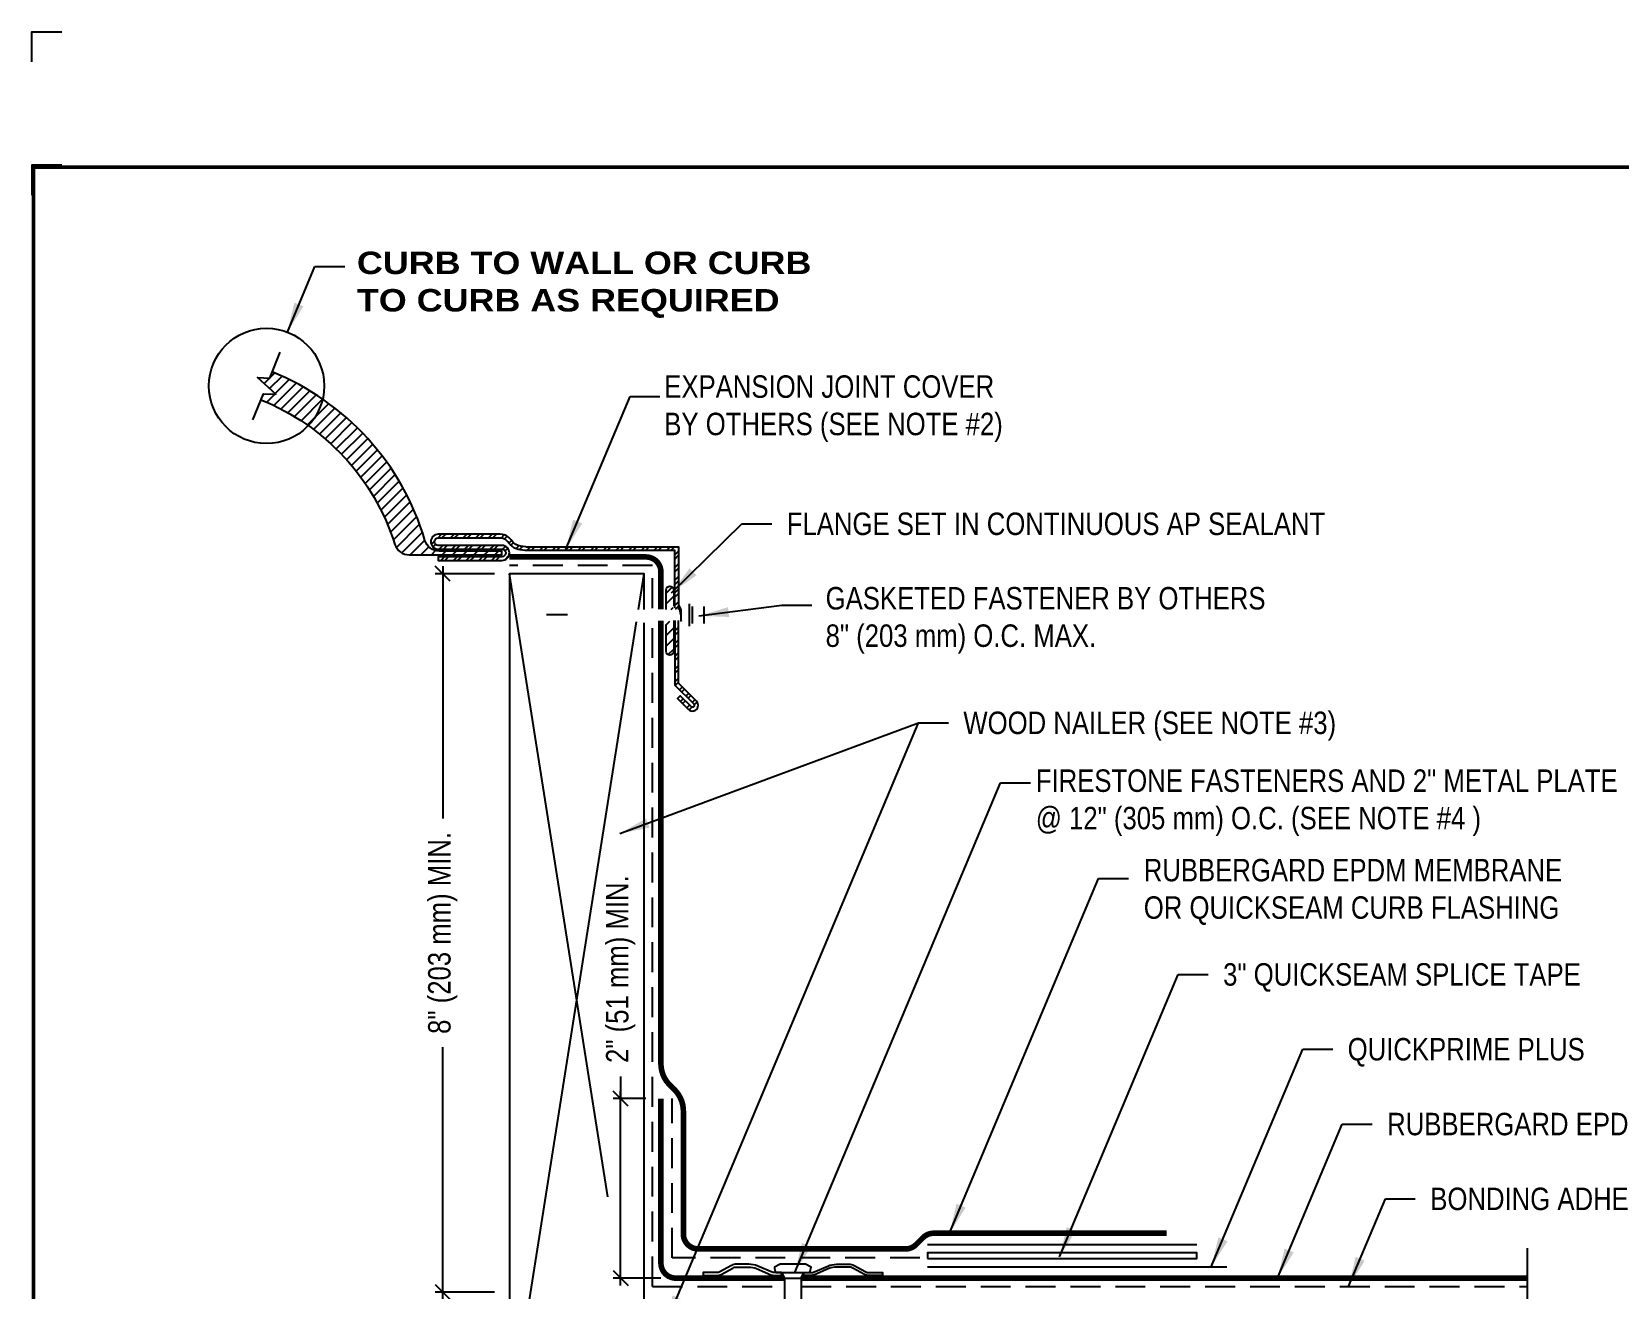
# Model space of a CAD drawing. Header units: inches. Extents: x 299.4 to 319.5, y -1.8 to 14.9.
# Drawn here: x 299.45 to 312.71, y 4.43 to 14.94 of the extents above; entities that cross this region are included whole.
import ezdxf
from ezdxf.enums import TextEntityAlignment as Align

# ---------------------------------------------------------------- set-up
doc = ezdxf.new("R2010")
doc.units = ezdxf.units.IN
doc.header["$MEASUREMENT"] = 0
doc.linetypes.add('HIDDEN', pattern=[0.375, 0.25, -0.125])
doc.layers.get('0').update_dxf_attribs({"linetype": 'CONTINUOUS'})
doc.layers.get('DEFPOINTS').update_dxf_attribs({"linetype": 'CONTINUOUS'})
for name, color, linetype in [('FSBP-ACCESSORY-FIRESTONE', 7, 'CONTINUOUS'), ('FSBP-ACCESSORY-OTHER', 7, 'CONTINUOUS'), ('FSBP-ADHESIVE', 1, 'HIDDEN'), ('FSBP-ANNO-NOTE', 7, 'CONTINUOUS'), ('FSBP-INSULATION', 7, 'CONTINUOUS'), ('FSBP-MEMBRANE', 7, 'CONTINUOUS'), ('FSBP-SEALANTS', 1, 'CONTINUOUS'), ('FSBP-TTLB-BORDER', 7, 'CONTINUOUS'), ('FSBP-TTLB-TEXT', 7, 'CONTINUOUS'), ('FSBP-WOOD', 7, 'CONTINUOUS')]:
    doc.layers.add(name, color=color, linetype=linetype)
doc.styles.add('FSBP_ARIAL', font='arial.ttf')
doc.styles.add('FSBP_ARIAL_BOLD', font='')
doc.styles.add('FSBP_ARIAL_NAR', font='ARIALN.TTF')
doc.styles.get('FSBP_ARIAL_BOLD').set_extended_font_data('Arial Black')
doc.linetypes.add('ZIGZAG', pattern='A,0.0001,-0.2,[131,ltypeshp.shx,S=0.2,R=0,X=-0.2,Y=0],-0.4,[131,ltypeshp.shx,S=0.2,R=180,X=0.2,Y=0],-0.2', length=0.8001)
doc.dimstyles.new('FSBP-DIM', dxfattribs={"dimtxt": 0.1875, "dimasz": 0.125, "dimexe": 0.0625, "dimexo": 0.125, "dimgap": 0.125, "dimtad": 0, "dimdec": 0, "dimzin": 1, "dimdsep": 46, "dimlunit": 4, "dimtxsty": 'FSBP_ARIAL_NAR', "dimblk": 'OBLIQUE', "dimcen": 0.09375, "dimdle": 0.0625, "dimclrd": 256, "dimclre": 256, "dimclrt": 256, "dimadec": 0, "dimazin": 0, "dimtfac": 1, "dimtdec": 0, "dimtmove": 1, "dimatfit": 3, "dimfxl": 1, "dimtolj": 1, "dimtzin": 0, "dimlwd": -1, "dimlwe": -1, "dimarcsym": 0})
doc.dimstyles.new('FSBP-LEADER', dxfattribs={"dimtxt": 0.1875, "dimasz": 0.25, "dimexe": 0.0625, "dimexo": 0.125, "dimgap": 0.125, "dimtad": 0, "dimtih": 1, "dimtoh": 1, "dimdec": 4, "dimzin": 0, "dimdsep": 46, "dimlunit": 4, "dimtxsty": 'FSBP_ARIAL_NAR', "dimcen": 0.09375, "dimclrd": 256, "dimclre": 256, "dimclrt": 256, "dimadec": 0, "dimazin": 0, "dimtfac": 1, "dimtdec": 4, "dimtofl": 0, "dimtmove": 0, "dimatfit": 3, "dimfxl": 1, "dimtolj": 1, "dimtzin": 0, "dimlwd": -1, "dimlwe": -1, "dimarcsym": 0})

# ---------------------------------------------------------------- blocks, each defined once
blk = doc.blocks.new('_OBLIQUE')
at = {"color": 0, "linetype": 'ByBlock'}
blk.add_line((-0.5, -0.5), (0.5, 0.5), dxfattribs=at)
blk = doc.blocks.new('*D7')
at = {"layer": 'DEFPOINTS', "color": 0, "transparency": 16777216}
for p in [(303.4379540563916, 10.4105981561755), (302.8805065938412, 4.410598156175553), (303.4379540563916, 4.410598156175553)]:
    blk.add_point(p, dxfattribs=at)
at = {"layer": 'FSBP-ANNO-NOTE', "transparency": 16777216}
for p, q in [((303.3129540563916, 10.4105981561755), (302.8180065938412, 10.4105981561755)), ((302.8805065938412, 10.4730981561755), (302.8805065938412, 8.365854806925865)), ((302.8805065938412, 4.348098156175553), (302.8805065938412, 6.455341505425183)), ((303.3129540563916, 4.410598156175553), (302.8180065938412, 4.410598156175553))]:
    blk.add_line(p, q, dxfattribs=at)
at = {"layer": 'FSBP-ANNO-NOTE', "transparency": 16777216, "xscale": 0.125, "yscale": 0.125, "zscale": 0.125}
for p, rotation in [((302.8805065938412, 10.4105981561755), 90), ((302.8805065938412, 4.410598156175553), 270)]:
    blk.add_blockref('_OBLIQUE', p, dxfattribs=dict(at, rotation=rotation))
at = {"layer": 'FSBP-ANNO-NOTE', "transparency": 16777216, "insert": (302.8805065938412, 7.410598156175573), "char_height": 0.1875, "attachment_point": 5, "rotation": 90, "style": 'FSBP_ARIAL_NAR'}
blk.add_mtext('\\A1;8" (203 mm) MIN.', dxfattribs=at)
blk = doc.blocks.new('*D8')
at = {"layer": 'DEFPOINTS', "color": 0, "transparency": 16777216}
for p in [(304.3669672142864, 6.026848156175532), (304.7035790563916, 6.026848156175532), (304.8285790563916, 4.526848156175532)]:
    blk.add_point(p, dxfattribs=at)
at = {"layer": 'FSBP-ANNO-NOTE', "transparency": 16777216}
for p, q in [((304.3669672142864, 6.211577010200083), (304.3669672142864, 6.026848156175532)), ((304.5785790563916, 6.026848156175532), (304.3044672142864, 6.026848156175532)), ((304.3669672142864, 4.464348156175532), (304.3669672142864, 6.089348156175532)), ((304.7035790563916, 4.526848156175532), (304.3044672142864, 4.526848156175532))]:
    blk.add_line(p, q, dxfattribs=at)
at = {"layer": 'FSBP-ANNO-NOTE', "transparency": 16777216, "xscale": 0.125, "yscale": 0.125, "zscale": 0.125}
for p, rotation in [((304.3669672142864, 6.026848156175532), 90), ((304.3669672142864, 4.526848156175532), 270)]:
    blk.add_blockref('_OBLIQUE', p, dxfattribs=dict(at, rotation=rotation))
at = {"layer": 'FSBP-ANNO-NOTE', "transparency": 16777216, "insert": (304.3669672142864, 7.108383797376121), "char_height": 0.1875, "attachment_point": 5, "rotation": 90, "style": 'FSBP_ARIAL_NAR'}
blk.add_mtext('\\A1;2" (51 mm) MIN.', dxfattribs=at)
blk = doc.blocks.new('TTLB-EPDM_2')
at = {"layer": 'DEFPOINTS', "linetype": 'Continuous', "ltscale": 1.75}
blk.add_lwpolyline([(-0.015625, 13.88083333333333), (-0.015625, 14.13083333333333), (0.234375, 14.13083333333333)], dxfattribs=at)
at = {"layer": 'DEFPOINTS', "color": 1}
blk.add_lwpolyline([(0.234375, 13.015625), (-0.015625, 13.015625), (-0.015625, 12.765625)], dxfattribs=at)
at = {"layer": 'FSBP-TTLB-BORDER', "const_width": 0.03125}
blk.add_lwpolyline([(20, 0), (20, 13), (0, 13), (0, 0)], dxfattribs=at)
at = {"layer": 'FSBP-TTLB-TEXT'}
for tag, height, style, p in [('MAXIMUM_WARRANTY', 0.1875, 'FSBP_ARIAL_BOLD', (18.03987100774941, 0.2240244307510579)), ('ACCPT_SYSTEMS', 0.21875, 'FSBP_ARIAL', (12.49438170418193, -1.23218745252656))]:
    blk.add_attdef(tag, text='', height=height, dxfattribs=dict(at, style=style)).set_placement(p, align=Align.MIDDLE_LEFT)
for tag, height, style, p in [('DETAIL_DESCP_LINE_1', 0.21875, 'FSBP_ARIAL_BOLD', (10.33118450231211, -0.2831249841755152)), ('DETAIL_DESCP_LINE_2', 0.21875, 'FSBP_ARIAL_BOLD', (10.33118450231211, -0.6812499208775904)), ('ISSUE_REV_DATE', 0.21875, 'FSBP_ARIAL', (16.84069633627263, -0.7282559425942452)), ('DETAIL_NUMBER', 0.4375, 'FSBP_ARIAL', (18.91941590748775, -0.8931630692489421))]:
    blk.add_attdef(tag, text='', height=height, dxfattribs=dict(at, style=style)).set_placement(p, align=Align.MIDDLE_CENTER)
blk = doc.blocks.new('FSBP_AG_FASTENER')
at = {"layer": 'FSBP-ACCESSORY-FIRESTONE'}
for points in [[(-0.25, -0.09375), (-0.25, 0.09375)], [(-0.125, 0.09375), (-0.125, -0.09375)], [(-0.09375, 0.125), (-0.09375, -0.125)], [(0.004680429791221741, 0.06249999999999289), (0, 0.07107394473515427)], [(0, 0.06249999999999289), (-2.842170943040401e-14, -0.0625), (0.02558858882824211, -0.109375), (0.03125, -0.0625)], [(2.842170943040401e-14, 0.01100984546043549), (0.02558858882824211, -0.109375)], [(1.267965214895611, 2.131628207280301e-14), (1.5, 0)]]:
    blk.add_lwpolyline(points, dxfattribs=at)
blk = doc.blocks.new('FSBP_AP_FASTENER_02')
at = {"layer": 'FSBP-ACCESSORY-FIRESTONE'}
for p, q in [((-0.125, 0), (-0.09375, -0.0625)), ((0.09375, -0.0625), (0.125, 0)), ((-0.09375, -0.0625), (-0.09375, -0.3125)), ((-0.09375, -0.0625), (0.09375, -0.0625)), ((0.09375, -0.0625), (0.09375, -0.3125)), ((-0.09375, -0.3125), (-0.0703125, -0.3325892857142776)), ((0.0703125, -0.3440672670172376), (0.0703125, -0.3756345340344751)), ((-0.0703125, -0.3641565527315151), (-0.0703125, -0.3957238197487527)), ((-0.0703125, -0.4272910867660471), (-0.0703125, -0.4588583537832847)), ((-0.0703125, -0.4904256208005222), (-0.0703125, -0.5219928878178166)), ((0.0703125, -0.4072018010517695), (0.0703125, -0.4387690680690071)), ((0.0703125, -0.4703363350862446), (0.0703125, -0.501903602103539)), ((-0.0703125, -0.5535601548350542), (-0.0703125, -0.5851274218523486)), ((-0.0703125, -0.6166946888695861), (-0.0703125, -0.6482619558868237)), ((-0.0703125, -0.6798292229041181), (-0.0703125, -0.7113964899213556)), ((0.0703125, -0.5334708691207766), (0.0703125, -0.5650381361380141)), ((0.0703125, -0.5966054031553085), (0.0703125, -0.6281726701725461)), ((0.0703125, -0.6597399371897836), (0.0703125, -0.691307204207078)), ((-0.0703125, -0.7429637569385932), (-0.0703125, -0.7745310239558876)), ((-0.0703125, -0.8060982909731251), (-0.0703125, -0.8376655579903627)), ((-0.0703125, -0.8692328250076571), (-0.0703125, -0.9008000920248946)), ((0.0703125, -0.7228744712243156), (0.0703125, -0.7544417382415531)), ((0.0703125, -0.7860090052588475), (0.0703125, -0.8175762722760851)), ((0.0703125, -0.8491435392933226), (0.0703125, -0.880710806310617)), ((-0.0703125, -0.9323673590421322), (-0.0703125, -0.9639346260594266)), ((-0.0703125, -0.9955018930766641), (-0.0703125, -1.027069160093902)), ((-0.0703125, -1.058636427111196), (-0.0703125, -1.090203694128434)), ((0.0703125, -0.9122780733278546), (0.0703125, -0.943845340345149)), ((0.0703125, -0.9754126073623866), (0.0703125, -1.006979874379624)), ((0.0703125, -1.038547141396919), (0.0703125, -1.070114408414156)), ((-0.0703125, -1.121770961145671), (-0.0703125, -1.153338228162966)), ((-0.0703125, -1.184905495180203), (-0.0703125, -1.216472762197441)), ((0.0703125, -1.101681675431394), (0.0703125, -1.133248942448688)), ((0.0703125, -1.164816209465926), (0.0703125, -1.196383476483163)), ((0.0703125, -1.227950743500458), (0.0703125, -1.259518010517695)), ((-0.0703125, -1.248040029214735), (-0.0703125, -1.279607296231973)), ((-0.0703125, -1.31117456324921), (-0.0703125, -1.342741830266505)), ((-0.0625, -1.498492581068092), (-0.0625, -1.35740939234654)), ((0, -1.545367581068092), (0.02460623630037162, -1.344965644303613)), ((0.0625, -1.498492581068092), (0.0625, -1.339552249489429)), ((0.0703125, -1.291085277534933), (0.0703125, -1.322652544552227)), ((0, -1.545367581068092), (-0.06250000000002842, -1.498492581068092)), ((0.0625, -1.498492581068092), (0, -1.545367581068092))]:
    blk.add_line(p, q, dxfattribs=at)
blk.add_lwpolyline([(0.1875, 0, 0.1250000000000271), (0.203125, 0.0625), (0.140625, 0.09375), (-0.140625, 0.09375), (-0.203125, 0.0625, 0.1250000000000271), (-0.1875, 0)], format="xyb", close=True, dxfattribs=at)
for points in [[(-0.109375, -0.3539532763657576), (-0.0703125, -0.3325892857142776), (0.0703125, -0.3125), (0.109375, -0.3227032763657576), (0.0703125, -0.3440672670172376), (-0.0703125, -0.3641565527315151)], [(-0.109375, -0.4170878104002895), (-0.0703125, -0.3957238197487527), (0.0703125, -0.3756345340344751), (0.109375, -0.3858378104002895), (0.0703125, -0.4072018010517695), (-0.0703125, -0.4272910867660471)], [(-0.109375, -0.4802223444347646), (-0.0703125, -0.4588583537832847), (0.0703125, -0.4387690680690071), (0.109375, -0.4489723444347646), (0.0703125, -0.4703363350862446), (-0.0703125, -0.4904256208005222)], [(-0.109375, -0.5433568784692966), (-0.0703125, -0.5219928878178166), (0.0703125, -0.501903602103539), (0.109375, -0.5121068784692966), (0.0703125, -0.5334708691207766), (-0.0703125, -0.5535601548350542)], [(-0.109375, -0.6064914125038285), (-0.0703125, -0.5851274218523486), (0.0703125, -0.5650381361380141), (0.109375, -0.5752414125038285), (0.0703125, -0.5966054031553085), (-0.0703125, -0.6166946888695861)], [(-0.109375, -0.6696259465383037), (-0.0703125, -0.6482619558868237), (0.0703125, -0.6281726701725461), (0.109375, -0.6383759465383037), (0.0703125, -0.6597399371897836), (-0.0703125, -0.6798292229041181)], [(-0.109375, -0.7327604805728356), (-0.0703125, -0.7113964899213556), (0.0703125, -0.691307204207078), (0.109375, -0.7015104805728356), (0.0703125, -0.7228744712243156), (-0.0703125, -0.7429637569385932)], [(-0.109375, -0.7958950146073676), (-0.0703125, -0.7745310239558876), (0.0703125, -0.7544417382415531), (0.109375, -0.7646450146073676), (0.0703125, -0.7860090052588475), (-0.0703125, -0.8060982909731251)], [(-0.109375, -0.8590295486418427), (-0.0703125, -0.8376655579903627), (0.0703125, -0.8175762722760851), (0.109375, -0.8277795486418427), (0.0703125, -0.8491435392933226), (-0.0703125, -0.8692328250076571)], [(-0.109375, -0.9221640826763746), (-0.0703125, -0.9008000920248946), (0.0703125, -0.880710806310617), (0.109375, -0.8909140826763746), (0.0703125, -0.9122780733278546), (-0.0703125, -0.9323673590421322)], [(-0.109375, -0.9852986167109066), (-0.0703125, -0.9639346260594266), (0.0703125, -0.943845340345149), (0.109375, -0.9540486167109066), (0.0703125, -0.9754126073623866), (-0.0703125, -0.9955018930766641)], [(-0.109375, -1.048433150745382), (-0.0703125, -1.027069160093902), (0.0703125, -1.006979874379624), (0.109375, -1.017183150745382), (0.0703125, -1.038547141396919), (-0.0703125, -1.058636427111196)], [(-0.109375, -1.111567684779914), (-0.0703125, -1.090203694128434), (0.0703125, -1.070114408414156), (0.109375, -1.080317684779914), (0.0703125, -1.101681675431394), (-0.0703125, -1.121770961145671)], [(-0.109375, -1.174702218814446), (-0.0703125, -1.153338228162966), (0.0703125, -1.133248942448688), (0.109375, -1.143452218814446), (0.0703125, -1.164816209465926), (-0.0703125, -1.184905495180203)], [(-0.109375, -1.237836752848978), (-0.0703125, -1.216472762197441), (0.0703125, -1.196383476483163), (0.109375, -1.206586752848978), (0.0703125, -1.227950743500458), (-0.0703125, -1.248040029214735)], [(-0.099609375, -1.29957619759773), (-0.0703125, -1.279607296231973), (0.0703125, -1.259518010517695), (0.099609375, -1.271116376169175), (0.0703125, -1.291085277534933), (-0.0703125, -1.31117456324921)], [(-0.0849609375, -1.352726280949355), (-0.0703125, -1.342741830266505), (0.0703125, -1.322652544552227), (0.0849609375, -1.328451727377967), (0.0703125, -1.338436178060817), (-0.0703125, -1.358525463775095)]]:
    blk.add_lwpolyline(points, close=True, dxfattribs=at)
blk.add_lwpolyline([(-0.09375, -0.3125), (0.09375, -0.3125)], dxfattribs=at)
blk = doc.blocks.new('FSBP_AP_FASTENER_W_2inPLATE_2')
blk.add_line((-0.125, 0.03125), (0.125, 0.03125))
at = {"layer": 'FSBP-ACCESSORY-FIRESTONE'}
for p, q in [((-0.125, 0), (-0.109375, 0)), ((0.125, 0), (0.109375, 0))]:
    blk.add_line(p, q, dxfattribs=at)
for points in [[(-1, 0), (-0.8440621258972669, 0, 0.125489241710454), (-0.7991697386460146, 0.01144729003925704), (-0.6692681354566616, 0.08230270996074296, -0.1254892417105026), (-0.6243757482053525, 0.09375), (-0.4888144254886129, 0.09375, -0.1015700823222099), (-0.4026445789244235, 0.07606297531646078), (-0.24285132786963, 0.007580153435810644, 0.1015700823222143), (-0.2059213936278184, 0), (-0.125, 0), (-0.125, 0.03125), (-0.2059213936278184, 0.03125, -0.1015700823222341), (-0.230541349789064, 0.03630343562389271), (-0.3903346008438575, 0.1047862575045144, 0.1015700823222067), (-0.4888144254886129, 0.125), (-0.6243757482053525, 0.125, 0.1254892417105185), (-0.6842322645404693, 0.109736946614305), (-0.8141338677297654, 0.0388815266928475, -0.1254892417104541), (-0.8440621258972669, 0.03125), (-1, 0.03125)], [(1, 0), (0.8440621258972669, 0, -0.125489241710454), (0.7991697386460146, 0.01144729003925704), (0.6692681354566616, 0.08230270996074296, 0.1254892417105026), (0.6243757482053525, 0.09375), (0.4888144254886129, 0.09375, 0.1015700823222099), (0.4026445789244235, 0.07606297531646078), (0.24285132786963, 0.007580153435810644, -0.1015700823222143), (0.2059213936278184, 0), (0.125, 0), (0.125, 0.03125), (0.2059213936278184, 0.03125, 0.1015700823222341), (0.230541349789064, 0.03630343562389271), (0.3903346008438575, 0.1047862575045144, -0.1015700823222067), (0.4888144254886129, 0.125), (0.6243757482053525, 0.125, -0.1254892417105185), (0.6842322645404693, 0.109736946614305), (0.8141338677297654, 0.0388815266928475, 0.1254892417104541), (0.8440621258972669, 0.03125), (1, 0.03125)]]:
    blk.add_lwpolyline(points, format="xyb", close=True, dxfattribs=at)
blk.add_blockref('FSBP_AP_FASTENER_02', (0, 0.03125), dxfattribs=at)

msp = doc.modelspace()

# ---------------------------------------------------------------- hatches: boundary and pattern name
at = {"layer": 'FSBP-ACCESSORY-OTHER'}
h = msp.add_hatch(dxfattribs=at)
h.set_pattern_fill('ANSI31', color=256, scale=0.5, style=0)
h.set_pattern_definition([(45, (65.01598125856776, -52.89935518987129), (-0.04419417382415922, 0.04419417382415922), [])])
h.paths.add_polyline_path([(301.4551996781768, 12.09628753990143), (301.4347774080343, 12.04555635089044), (301.3320455796263, 12.0490139818574), (301.4849948275041, 11.91164709103795), (301.3822629990962, 11.91510472200494), (301.3618407289536, 11.86437353299388, -0.2240754030231031), (302.4809755697062, 10.6563436549402, 0.3270796573580123), (302.6001556775277, 10.56904116015849), (303.3754540563916, 10.56904116015895), (303.3754540563915, 10.60029116015892), (302.8519944654024, 10.60029116015886, -0.3326317592822386), (302.7320832651376, 10.68998812840769, 0.2293400466251189)])
h = msp.add_hatch(dxfattribs=at)
h.set_pattern_fill('ANSI32', color=256, scale=0.2, style=0)
h.set_pattern_definition([(45, (68.15240708353298, 91.14527767420374), (-0.05303300858899106, 0.05303300858899107), []), (45, (68.18776242253298, 91.14527767420374), (-0.05303300858899106, 0.05303300858899107), [])])
h.paths.add_polyline_path([(304.8508491444002, 10.01955318904473), (304.8464203257686, 10.01955318904473), (304.8421742673898, 9.984396939044686), (304.8229828257687, 10.01955318904473), (304.8200589683828, 10.01955318904473), (304.8200589683829, 9.481140568166694), (304.978145231367, 9.323054305182495, -1), (304.9560481444549, 9.300957218270455), (304.864943676173, 9.392061686552367), (304.8421560552949, 9.369274065674347), (304.9332605235768, 9.278169597392406, 1), (305.0009328522451, 9.3458419260606), (304.8508491444002, 9.495925633905415)])
edge = h.paths.add_edge_path()
edge.add_line((304.8508491444002, 10.63693074418407), (303.5743842424842, 10.63693074418406))
edge.add_spline(control_points=[(303.5743842424841, 10.63693074418407), (303.5443968968147, 10.63886267861683), (303.4760360448869, 10.64326682579102), (303.4295798636035, 10.73832926300173), (303.3672448909028, 10.74019811913492), (303.343294910571, 10.74091616015897)], knot_values=[0, 0, 0, 0, 0.08545389249289112, 0.1948055341662357, 0.263034534764969, 0.263034534764969, 0.263034534764969, 0.263034534764969], degree=3, periodic=0)
edge.add_line((303.3432949105717, 10.74091616015895), (302.8432949105709, 10.74091616015895))
edge.add_arc((302.8432949105709, 10.67841616015895), 0.0625, 90, 270)
edge.add_line((302.8432949105709, 10.61591616015895), (303.3754540563914, 10.61591616015895))
edge.add_arc((303.3754540563914, 10.58466616015895), 0.03125, -90, 90, ccw=False)
edge.add_line((303.3754540563914, 10.55341616015895), (302.8432949105709, 10.55341616015896))
edge.add_line((302.8432949105709, 10.55341616015896), (302.843294910571, 10.52216616015896))
edge.add_line((302.843294910571, 10.52216616015896), (303.3754540563914, 10.52216616015895))
edge.add_arc((303.3754540563914, 10.58466616015893), 0.06249999999998579, 270, 450)
edge.add_line((303.3754540563914, 10.64716616015892), (302.8432949105709, 10.64716616015895))
edge.add_arc((302.8432949105709, 10.67841616015895), 0.03125, 90, 270, ccw=False)
edge.add_line((302.8432949105709, 10.70966616015895), (303.3428265159907, 10.70966616015895))
edge.add_spline(control_points=[(303.3428264268113, 10.70966616015896), (303.342670600553, 10.7096708355285), (303.3425146009629, 10.7096755131046), (303.3423584294587, 10.70968019526072)], knot_values=[0.2625896314493308, 0.2625896314493308, 0.2625896314493308, 0.2625896314493308, 0.263034534764983, 0.263034534764983, 0.263034534764983, 0.263034534764983], degree=3, periodic=0)
edge.add_spline(control_points=[(303.3428264268113, 10.70966616015896), (303.3457665153261, 10.70957794652642), (303.3486448991583, 10.70949051841038), (303.3720564062189, 10.7086349699305), (303.3876166057868, 10.70656442242486), (303.4071541376238, 10.6958112892942), (303.4193804048134, 10.6823014274253), (303.4485916103761, 10.64918009133532), (303.4689020750052, 10.62917407545382), (303.5183048335165, 10.60936713726801), (303.5433933106983, 10.60757444286841), (303.5661256764872, 10.6061405681755)], knot_values=[0.005875188732929193, 0.005875188732929193, 0.005875188732929193, 0.005875188732929193, 0.0142695065051292, 0.0142695065051292, 0.075883273659899, 0.075883273659899, 0.1374970408146688, 0.1374970408146688, 0.1991108079694386, 0.1991108079694386, 0.2625896314493308, 0.2625896314493308, 0.2625896314493308, 0.2625896314493308], degree=3, periodic=0)
edge.add_line((303.566125676528, 10.6061405681728), (304.8200589683829, 10.60614056816669))
edge.add_line((304.8200589683829, 10.60614056816669), (304.8200589683829, 10.1250897778572))
edge.add_line((304.8200589683828, 10.1250897778572), (304.8264931481121, 10.11330318904473))
edge.add_line((304.8264931481121, 10.11330318904473), (304.849930648112, 10.11330318904473))
edge.add_line((304.849930648112, 10.11330318904473), (304.8508491444002, 10.12090809746839))
edge.add_line((304.8508491444002, 10.12090809746839), (304.8508491444002, 10.63693074418407))
at = {"layer": 'FSBP-SEALANTS'}
h = msp.add_hatch(dxfattribs=at)
h.set_pattern_fill('ANSI31', color=256, scale=0.5, style=0)
h.set_pattern_definition([(45, (68.15240708353298, 91.14527767420374), (-0.04419417382415922, 0.04419417382415922), [])])
h.paths.add_polyline_path([(304.8102829009761, 10.01955318904473), (304.7995453257686, 10.01955318904473), (304.7952992673899, 9.984396939044686), (304.7761078257686, 10.01955318904473), (304.7526703257686, 10.01955318904476), (304.7484242673899, 9.984396939044643), (304.7469013171247, 9.987186787838326), (304.7469013171247, 9.761275704509941, 0.9383693217708047), (304.8102829009761, 9.761275704509941)])
h.paths.add_polyline_path([(304.8102829009761, 10.27706882097766, 0.9383693217705631), (304.7469013171247, 10.27706882097766), (304.7469013171248, 10.11330318904473), (304.756180648112, 10.11330318904473), (304.7604267064909, 10.14845943904466), (304.7796181481121, 10.11330318904476), (304.803055648112, 10.11330318904474), (304.8073017064909, 10.14845943904474), (304.8102829009761, 10.14299827460022)])

# ---------------------------------------------------------------- linework, layer by layer
at = {"layer": 'FSBP-ACCESSORY-OTHER', "linetype": 'Continuous'}
msp.add_lwpolyline([(301.2947389841993, 11.69768534052916), (301.3822629990962, 11.91510472200493), (301.4849948275041, 11.91164709103795), (301.3320455796262, 12.04901398185739), (301.4347774080343, 12.04555635089044), (301.522301422931, 12.2629757323662)], dxfattribs=at)
at = {"layer": 'FSBP-ACCESSORY-OTHER'}
for points in [[(301.3618407289535, 11.86437353299389, -0.2240754030231105), (302.4809755697062, 10.6563436549402, 0.3270796573579494), (302.6001556775276, 10.56904116015849), (303.3754540563916, 10.56904116015895), (303.3754540563915, 10.60029116015892), (302.8519944654024, 10.60029116015886, -0.3326317592822386), (302.7320832651376, 10.68998812840769, 0.2293400466251255), (301.4551996781768, 12.09628753990144)], [(303.3432949105709, 10.74091616015895), (302.8432949105709, 10.74091616015895, 0.9999999999999999), (302.8432949105709, 10.61591616015895), (303.3754540563914, 10.61591616015895, -0.9999999999999999), (303.3754540563914, 10.55341616015895), (302.8432949105709, 10.55341616015895), (302.8432949105709, 10.52216616015897), (303.3754540563914, 10.52216616015895, 0.9999999999999999), (303.3754540563914, 10.64716616015892), (302.8432949105709, 10.64716616015895, -0.9999999999999999), (302.8432949105709, 10.70966616015895), (303.3428264268117, 10.70966616015895)], [(304.8200589683829, 10.01955318904473), (304.8200589683829, 9.481140568166694), (304.978145231367, 9.323054305182495, -0.9999999999999999), (304.9560481444549, 9.300957218270469), (304.864943676173, 9.392061686552381), (304.8421560552949, 9.369274065674347), (304.9332605235768, 9.278169597392406, 1.00000000000021), (305.0009328522451, 9.345841926060587), (304.8508491444002, 9.495925633905443), (304.8508491444002, 10.01955318904476)]]:
    msp.add_lwpolyline(points, format="xyb", dxfattribs=at)
for points in [[(303.5743842424841, 10.63693074418407), (304.8508491444002, 10.63693074418407), (304.8508491444002, 10.12090809746852)], [(304.8200589683829, 10.12508977785703), (304.8200589683829, 10.60614056816669), (303.5661256765305, 10.6061405681728)]]:
    msp.add_lwpolyline(points, dxfattribs=at)
msp.add_open_spline([(303.5661256764872, 10.6061405681755), (303.5433933106983, 10.60757444286841), (303.5183048335165, 10.60936713726801), (303.4689020750052, 10.62917407545382), (303.4485916103761, 10.64918009133532), (303.4193804048134, 10.6823014274253), (303.4071541376238, 10.6958112892942), (303.3876166057868, 10.70656442242486), (303.3720564062189, 10.7086349699305), (303.3484961183836, 10.70949595544462), (303.3454612034894, 10.70958717142472), (303.3423584294587, 10.70968019526072)], degree=3, knots=[0.005875188732929183, 0.005875188732929183, 0.005875188732929183, 0.005875188732929183, 0.06935401221282139, 0.06935401221282139, 0.1309677793675912, 0.1309677793675912, 0.192581546522361, 0.192581546522361, 0.2541953136771308, 0.2541953136771308, 0.263034534764983, 0.263034534764983, 0.263034534764983, 0.263034534764983], dxfattribs=at)
msp.add_spline([(303.5743842424841, 10.63693074418407), (303.4909559951133, 10.65542656216624), (303.4105728457709, 10.72956380542797), (303.343294910571, 10.74091616015897)], degree=3, dxfattribs=at)
at = {"layer": 'FSBP-ADHESIVE', "linetype": 'HIDDEN'}
for p, q in [((304.6332665563916, 10.4809106561755), (303.4379540563916, 10.4809106561755)), ((304.6332665563916, 10.12379356773272), (304.6332665563916, 10.4809106561755)), ((304.6332665563916, 4.457473156175496), (304.6332665563916, 10.01955318904477)), ((304.7973290563916, 4.696155221399948), (304.7973290563916, 6.026848156175532)), ((306.8676415563916, 4.696155221399948), (304.7973290563916, 4.696155221399948)), ((304.6332665563916, 4.457473156175496), (305.7348290563916, 4.457473156175496)), ((305.8754540563916, 4.457473156175496), (311.9425405789909, 4.457473156175496))]:
    msp.add_line(p, q, dxfattribs=at)
at = {"layer": 'FSBP-ADHESIVE', "linetype": 'ZIGZAG', "ltscale": 0.17}
for p, q in [((306.9301415563916, 4.808098156175532), (309.1801415563916, 4.808098156175532)), ((306.9301415563916, 4.620598156175532), (309.4301415563916, 4.620598156175532))]:
    msp.add_line(p, q, dxfattribs=at)
at = {"layer": 'FSBP-ANNO-NOTE'}
msp.add_circle((301.4085202035652, 11.98033053644767), 0.4818112369395674, dxfattribs=at)
at = {"layer": 'FSBP-INSULATION', "linetype": 'Continuous'}
msp.add_lwpolyline([(311.9425405789909, 3.285598156175496), (311.9425405789909, 3.754348156175496), (312.0713285830279, 3.801223156175496), (311.8137525749541, 3.894973156175496), (311.9425405789909, 3.941848156175496), (311.9425405789909, 4.776848156175532)], dxfattribs=at)
at = {"layer": 'FSBP-MEMBRANE', "linetype": 'Continuous', "const_width": 0.046875}
for points in [[(304.7035790563916, 10.11330318904474), (304.7035790563916, 10.4262231561755, 0.4142135623730951), (304.5785790563916, 10.5512231561755), (303.4379540563916, 10.5512231561755)], [(308.9301415563916, 4.901848156175532), (306.9819182516882, 4.901848156175532, 0.1989123673796293), (306.8935299040399, 4.865236503823809), (306.835500103687, 4.807206703470996, -0.1989123673796232), (306.7471117560387, 4.770595051119329), (305.1031068072431, 4.770595051119329), (305.0160790563916, 4.770595051119329, -0.4142135623730951), (304.8910790563916, 4.895595051119329), (304.8910790563916, 5.825720611794821), (304.8910790563916, 5.923294765582256, 0.1989123673796589), (304.8178557516882, 6.100071460878866), (304.7768023610949, 6.141124851472199, -0.1989123673796515), (304.7035790563916, 6.317901546768809), (304.7035790563916, 10.01955318904474)], [(305.7348290563916, 4.526848156175532), (304.8285790563916, 4.526848156175532, -0.4142135623730951), (304.7035790563916, 4.651848156175532), (304.7035790563916, 6.026848156175532)]]:
    msp.add_lwpolyline(points, format="xyb", dxfattribs=at)
at = {"layer": 'FSBP-MEMBRANE'}
msp.add_lwpolyline([(306.9301415563916, 4.691848156175496), (309.1801415563916, 4.691848156175496), (309.1801415563916, 4.736848156175512), (306.9301415563916, 4.736848156175512)], close=True, dxfattribs=at)
at = {"layer": 'FSBP-MEMBRANE', "linetype": 'Continuous', "const_width": 0.046875}
msp.add_lwpolyline([(311.9425405789909, 4.526848156175532), (305.8754540563916, 4.526848156175532)], dxfattribs=at)
at = {"layer": 'FSBP-SEALANTS'}
for points in [[(304.7469013171247, 10.11330318904474), (304.7469013171247, 10.27706882097766, -0.9383693217705664), (304.8102829009761, 10.27706882097766), (304.8102829009761, 10.14299827460023)], [(304.8102829009761, 10.01955318904473), (304.8102829009761, 9.761275704509941, -0.9383693217708103), (304.7469013171247, 9.761275704509941), (304.7469013171247, 9.98718678783851)]]:
    msp.add_lwpolyline(points, format="xyb", dxfattribs=at)
at = {"layer": 'FSBP-WOOD'}
for p, q in [((304.2596815834223, 5.206323818314907), (303.4379540563916, 10.4105981561755)), ((304.5160127457918, 10.11330318904472), (304.5629540563916, 10.4105981561755)), ((303.5378718195495, 3.918410656175496), (304.4997849723915, 10.01052729084091))]:
    msp.add_line(p, q, dxfattribs=at)
for points in [[(304.5629540563916, 10.11330318904473), (304.5629540563916, 10.4105981561755), (303.4379540563916, 10.4105981561755), (303.4379540563916, 3.285598156175496), (304.5629540563916, 3.285598156175496), (304.5629540563916, 3.793703683236089)], [(304.5629540563916, 3.900832531175496), (304.5629540563916, 10.00120305973899)]]:
    msp.add_lwpolyline(points, dxfattribs=at)

# ---------------------------------------------------------------- block references
at = {"ltscale": 1.75}
msp.add_blockref('TTLB-EPDM_2', (299.4627011304549, 0.8076288297690155), dxfattribs=at)
at = {"layer": 'FSBP-ACCESSORY-FIRESTONE', "linetype": 'Continuous', "xscale": 0.75, "yscale": 0.75, "zscale": 0.75, "rotation": 180}
msp.add_blockref('FSBP_AG_FASTENER', (304.8733681481121, 10.06642818904473), dxfattribs=at)
at = {"layer": 'FSBP-ACCESSORY-FIRESTONE', "xscale": 0.75, "yscale": 0.75, "zscale": 0.75}
msp.add_blockref('FSBP_AP_FASTENER_W_2inPLATE_2', (305.8051415563917, 4.549348156175512), dxfattribs=at)

# ---------------------------------------------------------------- texts
at = {"layer": 'FSBP-ANNO-NOTE', "style": 'FSBP_ARIAL_NAR'}
for s, p in [('FLANGE SET IN CONTINUOUS AP SEALANT', (305.7549499592313, 10.82812116037861)), ('WOOD NAILER (SEE NOTE #3)', (307.2301406293412, 9.165594337572067)), ('3" QUICKSEAM SPLICE TAPE', (309.4005366578749, 7.064031837572067)), ('QUICKPRIME PLUS', (310.4408962531471, 6.439031837572067)), ('RUBBERGARD EPDM MEMBRANE', (310.7712137694493, 5.814031837572067)), ('BONDING ADHESIVE (SEE NOTE #5)', (311.1312515195551, 5.189031837572067))]:
    msp.add_text(s, height=0.1875, dxfattribs=at).set_placement(p, align=Align.MIDDLE_LEFT)
at = {"layer": 'FSBP-ANNO-NOTE', "char_height": 0.1875, "attachment_point": 1}
for s, width, heights, insert, style in [('CURB TO WALL OR CURB TO CURB AS REQUIRED', 4.215862026929244, [0.6165841711138851], (302.1635733933908, 13.10182688025998), 'FSBP_ARIAL_BOLD'), ('EXPANSION JOINT COVER \\PBY OTHERS (SEE NOTE #2)', 2.887248834602588, [0.5768949455671224], (304.7315450890092, 12.06833960044423), 'FSBP_ARIAL_NAR'), ('GASKETED FASTENER BY OTHERS\\P8" (203 mm) O.C. MAX.', 3.726324928127724, [0.5768949455671224], (306.0795997256682, 10.30002875204627), 'FSBP_ARIAL_NAR'), ('FIRESTONE FASTENERS AND 2" METAL PLATE \\P@ 12" (305 mm) O.C. (SEE NOTE #4 )', 4.958682425040024, [0.6600709750418898], (307.835463845393, 8.776293926095605), 'FSBP_ARIAL_NAR'), ('RUBBERGARD EPDM MEMBRANE\\POR QUICKSEAM CURB FLASHING ', 3.54377993131493, [0.6600709750418898], (308.7376658084177, 8.02879691176895), 'FSBP_ARIAL_NAR')]:
    msp.add_mtext_dynamic_manual_height_columns(s, width=width, gutter_width=5, heights=heights, dxfattribs=dict(at, insert=insert, style=style))

# ---------------------------------------------------------------- dimensions: what is measured, and where the dimension line sits
at = {"layer": 'FSBP-ANNO-NOTE'}
dim = msp.add_linear_dim(base=(302.8805065938412, 4.410598156175553), p1=(303.4379540563916, 10.4105981561755), p2=(303.4379540563916, 4.410598156175553), angle=90, text='8" (203 mm) MIN.', dimstyle='FSBP-DIM', dxfattribs=at)
dim.commit()
dim.dimension.update_dxf_attribs({"geometry": '*D7', "text_midpoint": (302.8805065938412, 7.410598156175573)})
dim = msp.add_linear_dim(base=(304.3669672142864, 6.026848156175532), p1=(304.8285790563916, 4.526848156175532), p2=(304.7035790563916, 6.026848156175532), angle=90, text='2" (51 mm) MIN.', dimstyle='FSBP-DIM', dxfattribs=at)
dim.commit()
dim.dimension.update_dxf_attribs({"geometry": '*D8', "text_midpoint": (304.3669672142864, 7.108383797376121), "dimtype": 160})

# ---------------------------------------------------------------- leaders
for points in [[(301.5824464698103, 12.42965416363774), (301.813132735577, 12.97868108664628), (302.063132735577, 12.97868108664628)], [(303.9105216267444, 10.61671864535947), (304.4457701820355, 11.8905953817125), (304.6957701820355, 11.8905953817125)], [(304.7931619448297, 10.2517232157951), (305.3799499592313, 10.82812116037861), (305.6299499592313, 10.82812116037861)], [(305.0211408974719, 10.05886476171293), (305.7147545836774, 10.14724837397534), (305.9647545836774, 10.14724837397534)], [(304.3599866606132, 8.24133111376797), (306.8551406293412, 9.165594337572067)], [(304.7418817181494, 4.136096661685002), (306.8551406293412, 9.165594337572067), (307.1051406293412, 9.165594337572067)], [(305.8227122987763, 4.574238449214128), (307.5417894009253, 8.665594337572067), (307.7917894009253, 8.665594337572067)], [(307.1147170458325, 4.901848156175532), (308.3596747828335, 7.864813087572067), (308.6096747828335, 7.864813087572067)], [(308.0347786927601, 4.706055322473965), (309.0255366578749, 7.064031837572067), (309.2755366578749, 7.064031837572067)], [(309.3018395959493, 4.620598156175518), (310.0658962531471, 6.439031837572067), (310.3158962531471, 6.439031837572067)], [(309.8553739957096, 4.526848156175532), (310.3962137694493, 5.814031837572067), (310.6462137694493, 5.814031837572067)], [(310.4488703451024, 4.457473156175389), (310.7562515195551, 5.189031837572067), (311.0062515195551, 5.189031837572067)]]:
    msp.add_leader(points, dimstyle='FSBP-LEADER', dxfattribs=at)

doc.saveas('drawing.dxf')
